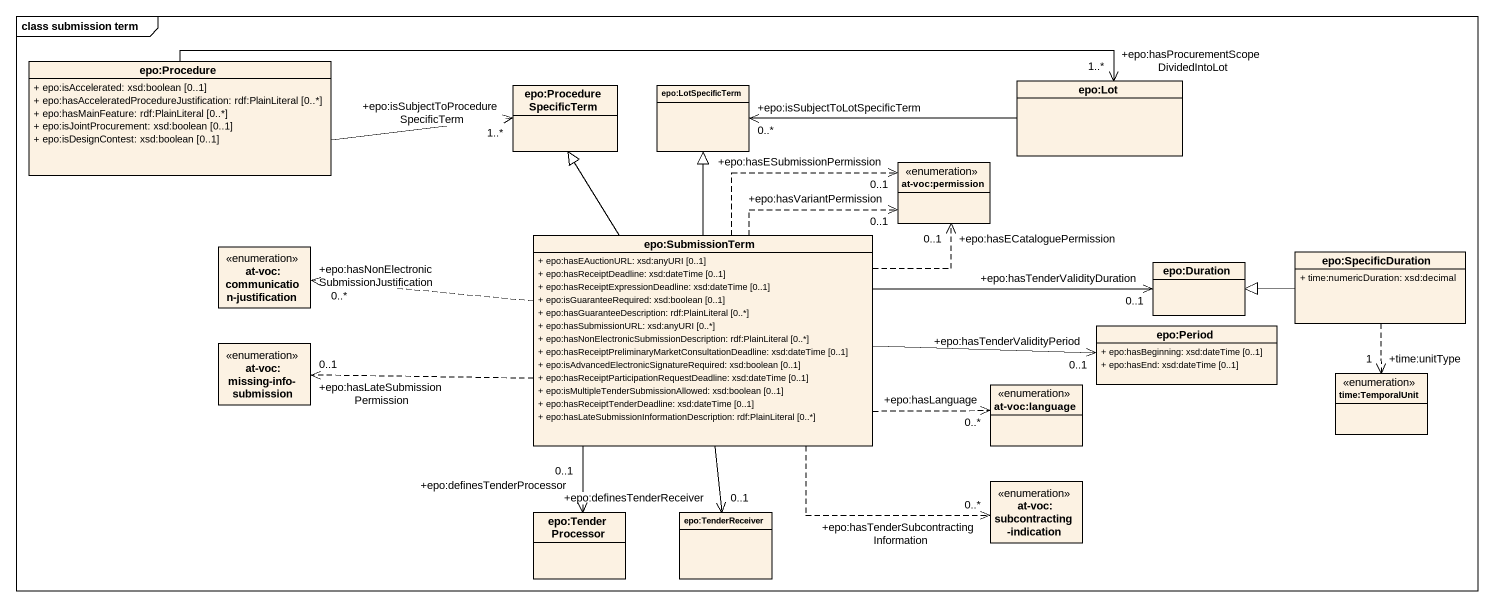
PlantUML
@startuml
mainframe class submission term
hide circle
hide empty members
skinparam classAttributeIconSize 0
class "epo:Procedure" as epo_Procedure {
  + epo:isAccelerated: xsd:boolean [0..1]
  + epo:hasAcceleratedProcedureJustification: rdf:PlainLiteral [0..*]
  + epo:hasMainFeature: rdf:PlainLiteral [0..*]
  + epo:isJointProcurement: xsd:boolean [0..1]
  + epo:isDesignContest: xsd:boolean [0..1]
}
class "epo:ProcedureSpecificTerm" as epo_ProcedureSpecificTerm
class "epo:LotSpecificTerm" as epo_LotSpecificTerm
class "epo:Lot" as epo_Lot
enum "at-voc:permission" as at_voc_permission
class "epo:SubmissionTerm" as epo_SubmissionTerm {
  + epo:hasEAuctionURL: xsd:anyURI [0..1]
  + epo:hasReceiptDeadline: xsd:dateTime [0..1]
  + epo:hasReceiptExpressionDeadline: xsd:dateTime [0..1]
  + epo:isGuaranteeRequired: xsd:boolean [0..1]
  + epo:hasGuaranteeDescription: rdf:PlainLiteral [0..*]
  + epo:hasSubmissionURL: xsd:anyURI [0..*]
  + epo:hasNonElectronicSubmissionDescription: rdf:PlainLiteral [0..*]
  + epo:hasReceiptPreliminaryMarketConsultationDeadline: xsd:dateTime [0..1]
  + epo:isAdvancedElectronicSignatureRequired: xsd:boolean [0..1]
  + epo:hasReceiptParticipationRequestDeadline: xsd:dateTime [0..1]
  + epo:isMultipleTenderSubmissionAllowed: xsd:boolean [0..1]
  + epo:hasReceiptTenderDeadline: xsd:dateTime [0..1]
  + epo:hasLateSubmissionInformationDescription: rdf:PlainLiteral [0..*]
}
enum "at-voc:communication-justification" as at_voc_communication
class "epo:Duration" as epo_Duration
class "epo:SpecificDuration" as epo_SpecificDuration {
  + time:numericDuration: xsd:decimal
}
class "epo:Period" as epo_Period {
  + epo:hasBeginning: xsd:dateTime [0..1]
  + epo:hasEnd: xsd:dateTime [0..1]
}
enum "at-voc:missing-info-submission" as at_voc_missing_info
enum "time:TemporalUnit" as time_TemporalUnit
enum "at-voc:language" as at_voc_language
class "epo:TenderProcessor" as epo_TenderProcessor
class "epo:TenderReceiver" as epo_TenderReceiver
enum "at-voc:subcontracting-indication" as at_voc_subcontracting
epo_Procedure -right-> "+epo:isSubjectToProcedureSpecificTerm\n1..*" epo_ProcedureSpecificTerm
epo_Procedure -right-> "+epo:hasProcurementScopeDividedIntoLot\n1..*" epo_Lot
epo_Lot -left-> "+epo:isSubjectToLotSpecificTerm\n0..*" epo_LotSpecificTerm
epo_SubmissionTerm -up-|> epo_ProcedureSpecificTerm
epo_SubmissionTerm -up-|> epo_LotSpecificTerm
epo_SubmissionTerm .up.> "+epo:hasVariantPermission\n0..1" at_voc_permission
epo_SubmissionTerm .up.> "+epo:hasESubmissionPermission\n0..1" at_voc_permission
epo_SubmissionTerm .up.> "+epo:hasECataloguePermission\n0..1" at_voc_permission
epo_SubmissionTerm .left.> "+epo:hasNonElectronicSubmissionJustification\n0..*" at_voc_communication
epo_SubmissionTerm -right-> "+epo:hasTenderValidityDuration\n0..1" epo_Duration
epo_SubmissionTerm -right-> "+epo:hasTenderValidityPeriod\n0..1" epo_Period
epo_SubmissionTerm .left.> "+epo:hasLateSubmissionPermission\n0..1" at_voc_missing_info
epo_SubmissionTerm .right.> "+epo:hasLanguage\n0..*" at_voc_language
epo_SubmissionTerm --> "+epo:definesTenderProcessor\n0..1" epo_TenderProcessor
epo_SubmissionTerm --> "+epo:definesTenderReceiver\n0..1" epo_TenderReceiver
epo_SubmissionTerm .right.> "+epo:hasTenderSubcontractingInformation\n0..*" at_voc_subcontracting
epo_SpecificDuration -left-|> epo_Duration
epo_SpecificDuration ..> "+time:unitType\n1" time_TemporalUnit
@enduml
